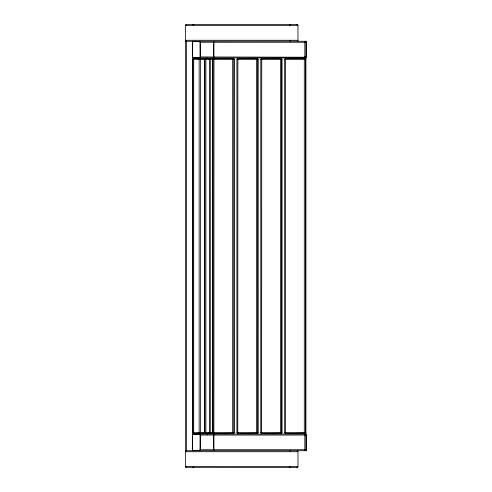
<?xml version="1.0" encoding="UTF-8"?>
<svg xmlns="http://www.w3.org/2000/svg" width="492" height="492" viewBox="0 0 492 492"><rect width="100%" height="100%" fill="white"/><g stroke="black" fill="none" stroke-linecap="round" stroke-linejoin="round"><path stroke-width="0.74" d="M209.149 59.231L209.518 58.542M214.647 433.231L214.229 433.458M233.331 433.231L213.768 433.458M238.522 433.231L238.103 433.458M257.205 433.231L237.642 433.458M262.39 433.231L261.972 433.458M281.073 433.231L261.516 433.458M286.264 433.231L285.846 433.458M304.948 433.231L285.385 433.458M203.393 58.769L203.098 58.542M205.133 58.462L205.047 58.769A1.039 1.033 -90 0 1 205.761 58.462L205.853 58.769M205.853 433.231L205.416 433.458M211.646 433.231L193.387 433.458M200.096 449.952L200.139 435.057M213.774 41.894L213.774 57.318M198.996 58.769L199.131 58.462L198.743 58.542M202.759 433.231L202.292 433.458M208.497 433.231L208.688 433.458M198.307 433.231L197.809 433.458M203.977 433.231L203.805 433.538A1.039 1.015 -90 0 0 204.813 432.499L204.813 59.501A1.039 1.015 -90 0 0 203.805 58.462L203.977 58.769M213.774 41.273L213.774 57.939M304.825 42.269L305.913 41.273L305.913 57.939L304.825 56.943L304.825 42.269L305.913 41.98M304.825 435.057L305.913 434.061L305.913 450.727L304.825 449.731L304.825 435.057L305.913 434.768M185.908 25.387L186.234 25.055M233.645 58.542L214.075 58.462L213.995 58.985L213.891 433.458M257.519 58.542L237.95 58.462L237.87 58.985L237.765 433.458M281.393 58.542L261.818 58.462L261.744 58.985L261.633 433.458M305.261 58.542L285.692 58.462L285.612 58.985L285.508 433.458M213.774 434.061L213.774 450.727M213.774 434.682L213.774 450.106M297.34 41.199L297.974 40.27L297.974 25.602L296.971 24.6L186.45 24.6L185.521 25.233L185.447 40.27L186.45 41.273L186.45 450.727L185.447 451.73L185.447 466.398L186.081 467.332L296.971 467.4L297.974 466.398L297.974 451.73L296.971 450.727L185.447 450.727L185.447 41.273L297.34 41.199A1.002 1.002 0 0 0 297.974 40.27L185.447 40.27A1.002 1.002 0 0 0 186.068 41.193M289.929 451.023L290.637 450.727M199.567 41.273A1.002 0.984 90 0 1 200.552 42.269L304.88 42.269L305.913 41.894M199.567 434.061A1.002 0.984 90 0 1 200.552 435.057L304.88 435.057L306.553 434.682M193.331 58.542L193.725 58.462L193.725 433.538A1.039 1.015 -90 0 1 192.716 432.499L192.716 59.501A1.039 1.015 -90 0 1 193.725 58.462L211.935 58.542M304.88 42.269L306.553 41.98M304.88 435.057L306.553 434.768M233.571 58.542L233.269 58.462A1.039 1.039 -90 0 1 234.303 59.501L234.303 432.499A1.039 1.039 -90 0 1 233.269 433.538L233.448 433.458M257.445 58.542L257.138 58.462A1.039 1.039 -90 0 1 258.177 59.501L258.177 432.499A1.039 1.039 -90 0 1 257.138 433.538L257.322 433.458M281.313 58.542L281.012 58.462A1.039 1.039 -90 0 1 282.051 59.501L282.051 432.499A1.039 1.039 -90 0 1 281.012 433.538L281.196 433.458M305.188 58.542L304.88 58.462A1.039 1.039 -90 0 1 305.919 59.501L305.919 432.499A1.039 1.039 -90 0 1 304.88 433.538L305.065 433.458M211.868 58.542L211.554 58.462A1.039 1.033 -90 0 1 212.587 59.501L212.587 432.499A1.039 1.033 -90 0 1 211.554 433.538L211.751 433.458M197.925 58.542L198.135 58.462A1.039 1.015 -90 0 0 197.415 58.769M199.604 433.458L199.155 432.499L199.155 59.501L199.604 58.542M208.577 433.458L208.356 433.538A1.039 1.021 -90 0 0 209.383 432.499L209.383 59.501A1.039 1.021 -90 0 0 208.356 58.462L208.54 58.769M202.403 58.542L202.624 58.462A1.039 1.021 -90 0 0 201.898 58.769M205.515 433.458L205.761 433.538A1.039 1.033 -90 0 1 205.029 433.231L204.863 433.538L204.672 432.499L204.672 59.501L205.09 58.542M204.039 433.458L204.143 433.458M209.518 433.458L209.149 432.769M214.327 58.542L214.586 58.462A1.039 1.039 -90 0 0 213.583 59.231M238.202 58.542L238.454 58.462A1.039 1.039 -90 0 0 237.722 58.769M262.07 58.542L262.328 58.462A1.039 1.039 -90 0 0 261.596 58.769M285.944 58.542L286.203 58.462A1.039 1.039 -90 0 0 285.465 58.769M233.017 433.458L232.667 432.499L232.667 59.501L233.017 58.542M256.885 433.458L256.541 432.499L256.541 59.501L256.885 58.542M280.76 433.458L280.409 432.499L280.409 59.501L280.76 58.542M304.628 433.458L304.284 432.499L304.284 59.501L304.628 58.542M213.768 58.542L214.075 58.462A1.039 1.039 -90 0 0 213.036 59.501L213.036 432.499A1.039 1.039 -90 0 0 214.075 433.538M237.642 58.542L237.95 58.462A1.039 1.039 -90 0 0 236.91 59.501L236.91 432.499A1.039 1.039 -90 0 0 237.95 433.538M261.516 58.542L261.818 58.462A1.039 1.039 -90 0 0 260.785 59.501L260.785 432.499A1.039 1.039 -90 0 0 261.818 433.538M285.385 58.542L285.692 58.462A1.039 1.039 -90 0 0 284.653 59.501L284.653 432.499A1.039 1.039 -90 0 0 285.692 433.538M203.165 58.542L203.479 58.462A1.039 1.033 -90 0 0 202.747 58.769M211.554 433.538L211.868 433.458M199.721 433.458L199.395 433.538A1.039 1.015 -90 0 0 200.41 432.499L200.41 59.501A1.039 1.015 -90 0 0 199.395 58.462L199.457 58.542M198.799 58.542L199.131 58.462A1.039 1.021 -90 0 0 198.405 58.769M205.195 433.458L204.863 433.538A1.039 1.021 -90 0 0 205.89 432.499L205.89 59.501A1.039 1.021 -90 0 0 204.863 58.462L204.943 58.542M193.387 58.542L193.725 58.462M209.617 433.458L209.272 433.538A1.039 1.033 -90 0 0 210.305 432.499L210.305 59.501A1.039 1.033 -90 0 0 209.272 58.462L209.377 58.542M233.11 433.458L232.759 433.538A1.039 1.039 -90 0 0 233.798 432.499L233.798 59.501A1.039 1.039 -90 0 0 232.759 58.462L232.876 58.542M256.984 433.458L256.627 433.538A1.039 1.039 -90 0 0 257.667 432.499L257.667 59.501A1.039 1.039 -90 0 0 256.627 58.462L256.75 58.542M280.858 433.458L280.502 433.538A1.039 1.039 -90 0 0 281.541 432.499L281.541 59.501A1.039 1.039 -90 0 0 280.502 58.462L280.625 58.542M304.726 433.458L304.376 433.538A1.039 1.039 -90 0 0 305.415 432.499L305.415 59.501A1.039 1.039 -90 0 0 304.376 58.462L304.493 58.542M213.694 58.542L214.075 58.462M237.568 58.542L237.95 58.462M261.437 58.542L261.818 58.462M285.311 58.542L285.692 58.462M199.789 57.478L193.325 57.521M192.784 41.273L193.153 41.199M297.322 41.273L306.553 41.273L306.553 57.939L193.325 57.939A1.002 0.984 90 0 1 192.341 56.943L192.341 42.269A1.002 0.984 -90 0 1 193.325 41.273M193.584 41.476L199.235 41.476A1.125 1.107 -90 0 1 200.349 42.601L200.275 42.601A1.125 1.107 -90 0 0 199.168 41.476M306.553 41.894L304.917 41.894L304.917 41.273M192.477 42.601L192.55 42.601A1.125 1.107 -90 0 1 193.657 41.476M200.275 42.601L200.275 56.605A1.125 1.107 -90 0 1 199.168 57.73M199.567 57.939A1.002 0.984 -90 0 0 200.552 56.943L306.553 57.232M306.553 57.318L304.88 56.943M193.584 57.73L199.235 57.73A1.125 1.107 -90 0 0 200.349 56.605M192.686 59.501L212.587 59.501M213.036 59.501L234.303 59.501M236.91 59.501L258.177 59.501M260.785 59.501L282.051 59.501M284.653 59.501L305.919 59.501M192.686 432.499L212.587 432.499M213.036 432.499L234.303 432.499M236.91 432.499L258.177 432.499M260.785 432.499L282.051 432.499M284.653 432.499L305.919 432.499M193.584 434.27L199.235 434.27A1.125 1.107 -90 0 1 200.349 435.395L200.275 435.395A1.125 1.107 -90 0 0 199.168 434.27M193.325 434.479L199.789 434.522M200.275 435.395L200.275 449.399A1.125 1.107 -90 0 1 199.168 450.524M199.567 450.727A1.002 0.984 -90 0 0 200.552 449.731L304.88 449.731L305.913 450.106M306.553 450.02L304.917 450.106L304.917 450.727M297.322 450.727L306.553 450.727L306.553 434.061L193.325 434.061A1.002 0.984 -90 0 0 192.341 435.057L192.341 449.731A1.002 0.984 90 0 0 193.325 450.727M304.825 56.943L305.913 57.232M304.825 449.731L305.913 450.02M290.637 41.273L289.929 40.977M192.784 450.727L193.153 450.801M198.799 433.458L198.996 433.231M203.165 433.458L203.393 433.231M285.944 433.458L286.203 433.538A1.039 1.039 -90 0 1 285.465 433.231M262.07 433.458L262.328 433.538A1.039 1.039 -90 0 1 261.596 433.231M238.202 433.458L238.454 433.538A1.039 1.039 -90 0 1 237.722 433.231M214.327 433.458L214.586 433.538A1.039 1.039 -90 0 1 213.583 432.769M202.403 433.458L202.624 433.538A1.039 1.021 -90 0 1 201.898 433.231M198.909 433.458L199.131 433.538A1.039 1.021 -90 0 1 198.405 433.231M197.925 433.458L198.135 433.538A1.039 1.015 -90 0 1 197.415 433.231M203.282 433.458L203.479 433.538A1.039 1.033 -90 0 1 202.747 433.231M304.88 449.731L305.286 450.02M186.234 466.945L185.908 466.613M200.096 42.048L200.139 56.943M289.64 24.6L289.64 25.018M289.64 466.982L289.64 467.4M200.552 42.269L200.552 56.943M200.552 435.057L200.552 449.731M193.787 24.6L193.787 25.018M193.787 466.982L193.787 467.4M192.784 57.373L192.784 434.627M192.55 42.601L192.55 56.605A1.125 1.107 -90 0 0 193.657 57.73M296.971 24.6A1.002 1.002 0 0 1 297.974 25.602L185.447 25.602A1.002 1.002 0 0 1 186.45 24.6M214.426 57.871A1.002 0.996 -90 0 1 214.057 57.939M207.722 57.939A1.002 0.996 -90 0 1 207.353 57.871M261.43 433.015A1.039 1.039 -90 0 1 261.326 432.769M261.326 59.231A1.039 1.039 -90 0 1 261.43 58.985M296.971 467.4A1.002 1.002 0 0 0 297.974 466.398L185.447 466.398A1.002 1.002 0 0 0 186.45 467.4M297.359 450.807A1.002 1.002 0 0 1 297.974 451.73L185.447 451.73A1.002 1.002 0 0 1 186.068 450.807M214.057 434.061A1.002 0.996 -90 0 1 214.426 434.128M207.353 434.128A1.002 0.996 -90 0 1 207.722 434.061M193.657 434.27A1.125 1.107 -90 0 0 192.55 435.395L192.477 449.399A1.125 1.107 -90 0 0 193.584 450.524L199.235 450.524A1.125 1.107 -90 0 0 200.349 449.399M290.268 24.668L289.929 24.895A1.002 1.002 0 0 1 290.637 24.6L290.268 24.668M193.491 467.105L192.784 467.4A1.002 1.002 0 0 0 193.491 467.105M193.153 24.668L192.784 24.6A1.002 1.002 0 0 1 193.491 24.895L193.153 24.668M290.637 467.4L289.929 467.105A1.002 1.002 0 0 0 290.637 467.4"/></g></svg>
